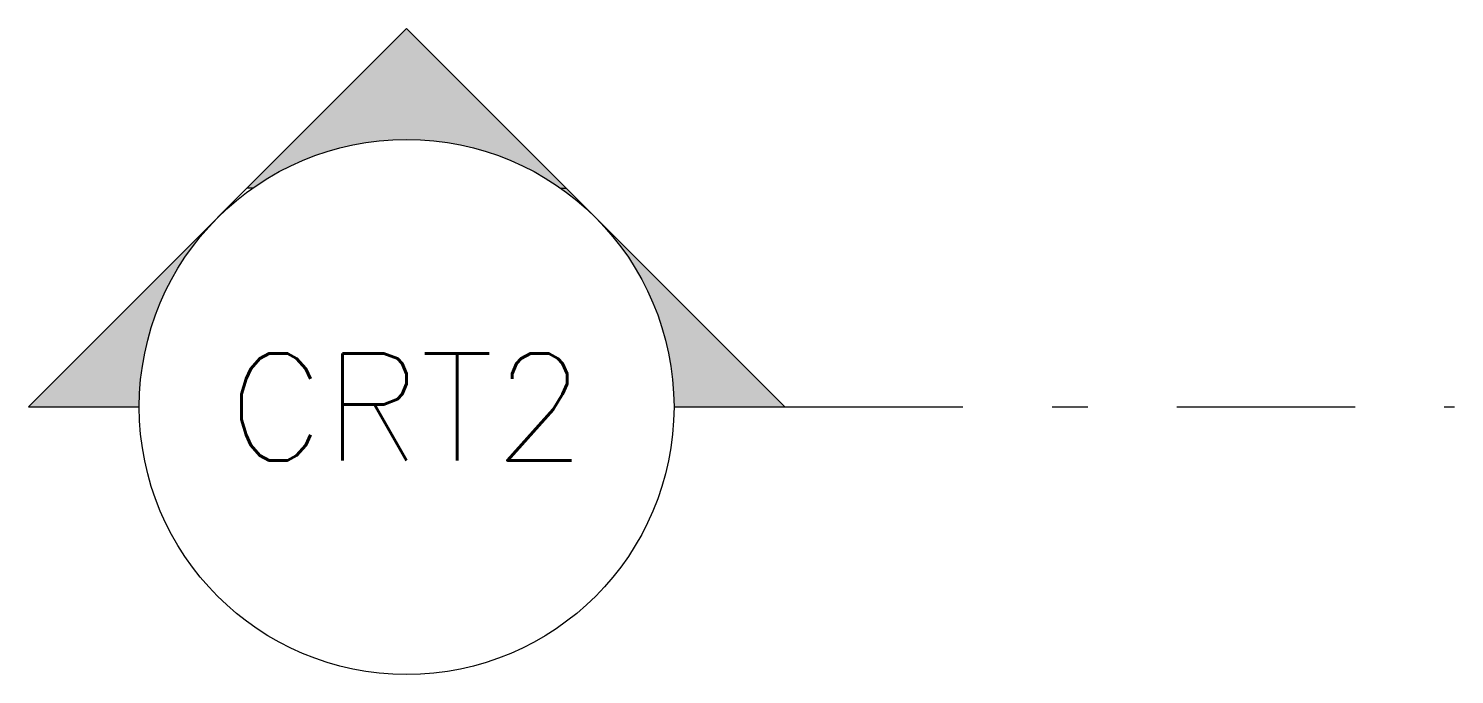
# Model space of a CAD drawing. Header units: millimetres. Extents: x 1185.52 to 1189.52, y -1382.53 to -1380.72.
import ezdxf
from ezdxf.enums import TextEntityAlignment as Align

# ---------------------------------------------------------------- set-up
doc = ezdxf.new("R2010")
doc.units = ezdxf.units.MM
doc.linetypes.add('DASHDOT', pattern=[1, 0.5, -0.25, 0, -0.25])
doc.layers.add('Símbolos_Gráficos', color=1, linetype='Continuous')
doc.styles.add('r120', font='romans.shx')

msp = doc.modelspace()

# ---------------------------------------------------------------- hatches: boundary and pattern name
at = {"layer": 'Símbolos_Gráficos'}
h = msp.add_hatch(color=254, dxfattribs=at)
h.paths.add_polyline_path([(1186.0482, -1381.2512), (1185.5178, -1381.7816), (1185.8285, -1381.7816, -0.198912)])
h.paths.add_polyline_path([(1186.5785, -1380.7209), (1186.1314, -1381.168), (1186.1472, -1381.168, -0.364487), (1187.1088, -1381.2512)])
h.paths.add_polyline_path([(1187.1088, -1381.2512, -0.198912), (1187.3285, -1381.7816), (1187.6392, -1381.7816)])

# ---------------------------------------------------------------- linework, layer by layer
at = {"layer": 'Símbolos_Gráficos', "color": 3}
for p, q in [((1186.5785, -1380.7209), (1185.5178, -1381.7816)), ((1186.5785, -1380.7209), (1187.6392, -1381.7816)), ((1187.1088, -1381.2512), (1187.6392, -1381.7816)), ((1185.5178, -1381.7816), (1185.8285, -1381.7816)), ((1187.3285, -1381.7816), (1187.6392, -1381.7816))]:
    msp.add_line(p, q, dxfattribs=at)
at = {"layer": 'Símbolos_Gráficos'}
for p, q in [((1186.1472, -1381.168), (1186.1314, -1381.168)), ((1187.0098, -1381.168), (1187.0256, -1381.168))]:
    msp.add_line(p, q, dxfattribs=at)
at = {"layer": 'Símbolos_Gráficos', "color": 5, "linetype": 'DASHDOT'}
msp.add_line((1187.6391, -1381.7816), (1189.5178, -1381.7816), dxfattribs=at)
at = {"layer": 'Símbolos_Gráficos', "color": 3}
msp.add_circle((1186.5785, -1381.7816), 0.75, dxfattribs=at)

# ---------------------------------------------------------------- texts
at = {"layer": 'Símbolos_Gráficos', "color": 4, "style": 'r120'}
msp.add_attdef('CRT2', text='', height=0.3, dxfattribs=at).set_placement((1186.5785, -1381.7816), align=Align.MIDDLE)

doc.saveas('drawing.dxf')
